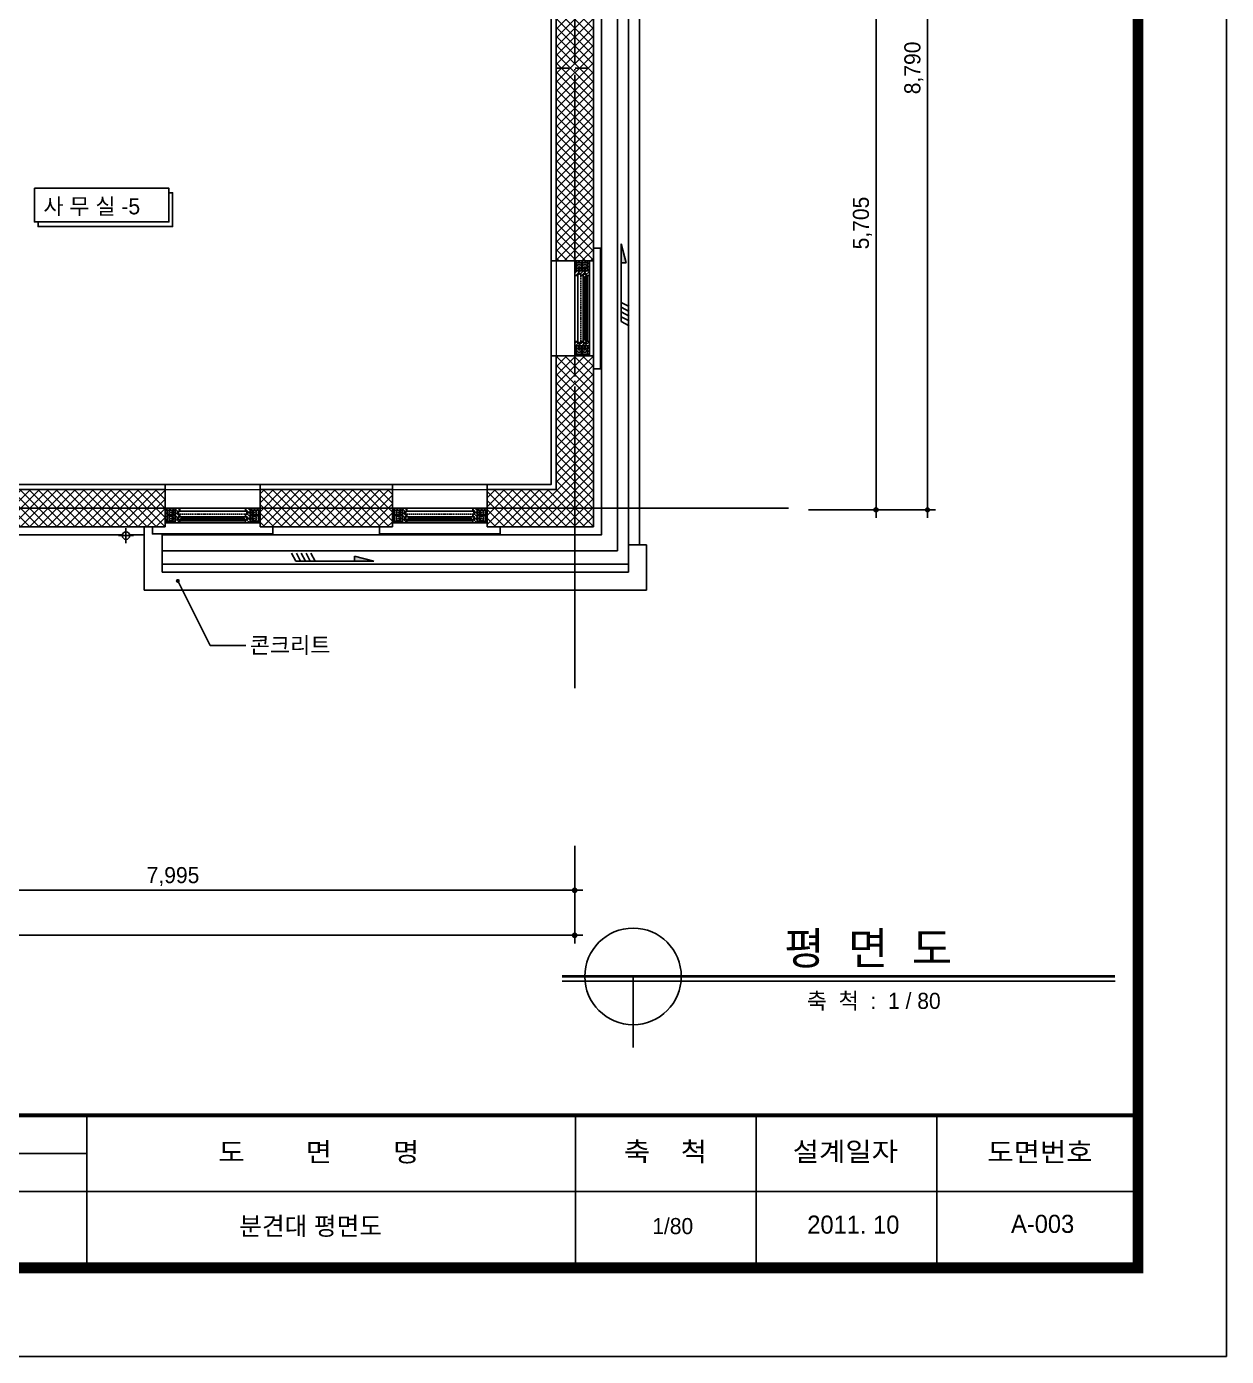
# Model space of a CAD drawing. Extents: x 25324 to 58964, y -129942 to -106182.
# Drawn here: x 47026 to 58964, y -129942 to -116716 of the extents above; entities that cross this region are included whole.
import ezdxf
from ezdxf.enums import TextEntityAlignment as Align

# ---------------------------------------------------------------- set-up
doc = ezdxf.new("R2010")
doc.units = 0
doc.header["$LTSCALE"] = 50
doc.header["$MEASUREMENT"] = 0
doc.header["$PDMODE"] = 35
doc.header["$PDSIZE"] = -10
doc.linetypes.add('CEN', pattern=[62, 60, -1, 0, -1])
doc.linetypes.add('HIDDEN', pattern=[0.375, 0.25, -0.125])
doc.layers.get('0').update_dxf_attribs({"linetype": 'CONTINUOUS'})
doc.layers.get('DEFPOINTS').update_dxf_attribs({"linetype": 'CONTINUOUS'})
for name, color, linetype in [('4', 4, 'CONTINUOUS'), ('9', 9, 'CONTINUOUS'), ('CEN', 1, 'CEN'), ('COR', 4, 'CONTINUOUS'), ('DIM', 7, 'CONTINUOUS'), ('ele-3', 6, 'CONTINUOUS'), ('h', 5, 'CONTINUOUS'), ('ha', 30, 'CONTINUOUS'), ('HAT', 5, 'CONTINUOUS'), ('hid', 5, 'HIDDEN'), ('SYM', 7, 'CONTINUOUS'), ('TEX', 7, 'CONTINUOUS'), ('TEXT', 7, 'CONTINUOUS'), ('W-2', 2, 'CONTINUOUS'), ('WAL', 3, 'CONTINUOUS'), ('WID', 4, 'CONTINUOUS')]:
    doc.layers.add(name, color=color, linetype=linetype)
doc.layers.add('입면파란선', color=4, linetype='CONTINUOUS', lineweight=20)
doc.styles.add('GHS', font='HYWULM_0.TTF')
doc.styles.add('HY울릉도M', font='HYWULM_0.TTF')
doc.styles.add('title', font='HYWULB_0.TTF', dxfattribs={"width": 0.6})
doc.styles.add('현창', font='HYWULM_0.TTF')
doc.dimstyles.new('STANDARD$0', dxfattribs={"dimscale": 30, "dimtxt": 3, "dimasz": 1, "dimexe": 2, "dimexo": 5, "dimgap": 0.9, "dimtad": 1, "dimtoh": 1, "dimdec": 4, "dimzin": 0, "dimdsep": 46, "dimlunit": 6, "dimtxsty": 'GHS', "dimblk1": 'DIMDOT', "dimblk2": 'DIMDOT', "dimsah": 1, "dimcen": 0.09, "dimadec": 0, "dimazin": 0, "dimtfac": 1, "dimtdec": 4, "dimtofl": 0, "dimtmove": 2, "dimatfit": 3, "dimldrblk": 'DIMDOT', "dimfxl": 1, "dimtolj": 1, "dimtzin": 0, "dimarcsym": 0})
pattern_1 = [(315, (-38705.362, -196243.892), (-15.715448, -15.715448), [])]
pattern_2 = [(315, (-38650.362, -196243.892), (-15.715448, -15.715448), [])]
pattern_3 = [(315, (-36445.362, -196243.892), (-15.715448, -15.715448), [])]
pattern_4 = [(315, (-36390.362, -196243.892), (-15.715448, -15.715448), [])]
pattern_5 = [(45, (127217.612, -207102.183), (15.715448, -15.715448), [])]
pattern_6 = [(45, (127217.612, -207047.183), (15.715448, -15.715448), [])]
pattern_7 = [(45, (31444.07, 956833.2), (-44.194174, 44.194174), []), (135, (31444.07, 956833.2), (-44.194174, -44.194174), [])]

# ---------------------------------------------------------------- blocks, each defined once
blk = doc.blocks.new('20')
at = {"layer": 'COR', "linetype": 'Continuous'}
for p, q in [((282175, -53606), (282175, -57398)), ((294331, -53606), (294331, -57398)), ((294331, -53606), (294331, -57398)), ((298824, -53606), (298824, -57398)), ((303324, -53606), (303324, -57398)), ((282175, -54554), (262847, -54554)), ((308324, -55502), (230424, -55502)), ((308324, -55502), (230424, -55502))]:
    blk.add_line(p, q, dxfattribs=at)
at = {"layer": 'COR', "linetype": 'Continuous', "const_width": 270}
blk.add_lwpolyline([(230424, -2398), (230424, -57398), (308324, -57398), (308324, -2398)], close=True, dxfattribs=at)
at = {"layer": 'COR', "linetype": 'Continuous', "const_width": 94.8}
blk.add_lwpolyline([(308324, -53606), (230424, -53606)], dxfattribs=at)
at = {"layer": 'HAT'}
for p in [(310524, -198), (226424, -59598)]:
    blk.add_line(p, (310524, -59598), dxfattribs=at)
at = {"layer": 'WAL', "linetype": 'Continuous', "style": 'HY울릉도M', "width": 1.1}
for s, height, p in [('도        면        명', 474.35, (285449, -54755)), ('축    척', 474.3, (295539, -54743)), ('설계일자', 474.3, (299737, -54743)), ('도면번호', 474.3, (304577, -54755))]:
    blk.add_text(s, height=height, dxfattribs=at).set_placement(p)
blk = doc.blocks.new('화살표')
at = {"layer": 'COR'}
blk.add_hatch(color=256, dxfattribs=at).paths.add_polyline_path([(8, 2), (246, 2), (246, 64)])
for p, q in [((8, 2), (246, 64)), ((8, 2), (977, 2)), ((246, 64), (246, 2)), ((737, 2), (789, 100)), ((797, 2), (849, 100)), ((857, 2), (909, 100)), ((917, 2), (969, 100)), ((977, 2), (1029, 100))]:
    blk.add_line(p, q, dxfattribs=at)
blk = doc.blocks.new('배수로화살표')
at = {"layer": 'DIM', "xscale": -1.600000000005821, "yscale": 1.600000000005821, "zscale": 1.6}
blk.add_blockref('화살표', (-6804, 3761), dxfattribs=at)
blk = doc.blocks.new('DIMDOT')
at = {"linetype": 'Continuous'}
blk.add_line((-2, 0), (2, 0), dxfattribs=at)
for radius in [0.5, 0.25]:
    blk.add_circle((0, 0), radius, dxfattribs=at)
blk = doc.blocks.new('*D19')
at = {"layer": 'DEFPOINTS', "color": 0}
for p in [(54607, -112732), (54607, -121522), (55990, -121522)]:
    blk.add_point(p, dxfattribs=at)
at = {"layer": 'SYM', "color": 211, "lineweight": -2}
for p, q in [((54807, -112732), (56070, -112732)), ((55990, -112772), (55990, -121482)), ((54807, -121522), (56070, -121522))]:
    blk.add_line(p, q, dxfattribs=at)
at = {"layer": 'SYM', "color": 211, "lineweight": -2, "xscale": 40, "yscale": 40, "zscale": 40}
for p, rotation in [((55990, -112732), 90), ((55990, -121522), 270)]:
    blk.add_blockref('DIMDOT', p, dxfattribs=dict(at, rotation=rotation))
at = {"layer": 'SYM', "color": 0, "insert": (55854, -117127), "char_height": 160, "attachment_point": 5, "rotation": 90, "style": '현창'}
blk.add_mtext('\\A1;8,790', dxfattribs=at)
blk = doc.blocks.new('*D21')
at = {"layer": 'DEFPOINTS', "color": 0}
for p in [(54607, -115817), (55478, -115817), (54607, -121522)]:
    blk.add_point(p, dxfattribs=at)
at = {"layer": 'SYM', "color": 211, "lineweight": -2}
for p, q in [((54807, -115817), (55558, -115817)), ((55478, -121482), (55478, -115857)), ((54807, -121522), (55558, -121522))]:
    blk.add_line(p, q, dxfattribs=at)
at = {"layer": 'SYM', "color": 211, "lineweight": -2, "xscale": 40, "yscale": 40, "zscale": 40}
for p, rotation in [((55478, -115817), 90), ((55478, -121522), 270)]:
    blk.add_blockref('DIMDOT', p, dxfattribs=dict(at, rotation=rotation))
at = {"layer": 'SYM', "color": 0, "insert": (55342, -118670), "char_height": 160, "attachment_point": 5, "rotation": 90, "style": '현창'}
blk.add_mtext('\\A1;5,705', dxfattribs=at)
blk = doc.blocks.new('*D23')
at = {"layer": 'DEFPOINTS', "color": 0}
for p in [(33260, -124663), (52480, -124663), (52480, -125754)]:
    blk.add_point(p, dxfattribs=at)
at = {"layer": 'SYM', "color": 211, "lineweight": -2}
for p, q in [((33260, -124863), (33260, -125834)), ((52480, -124863), (52480, -125834)), ((33300, -125754), (52440, -125754))]:
    blk.add_line(p, q, dxfattribs=at)
at = {"layer": 'SYM', "color": 211, "lineweight": -2, "xscale": 40, "yscale": 40, "zscale": 40, "rotation": 180}
blk.add_blockref('DIMDOT', (33260, -125754), dxfattribs=at)
at = {"layer": 'SYM', "color": 211, "lineweight": -2, "xscale": 40, "yscale": 40, "zscale": 40}
blk.add_blockref('DIMDOT', (52480, -125754), dxfattribs=at)
at = {"layer": 'SYM', "color": 0, "insert": (42870, -125618), "char_height": 160, "attachment_point": 5, "style": '현창'}
blk.add_mtext('\\A1;19,220', dxfattribs=at)
blk = doc.blocks.new('*D26')
at = {"layer": 'DEFPOINTS', "color": 0}
for p in [(44485, -124663), (52480, -124663), (52480, -125306)]:
    blk.add_point(p, dxfattribs=at)
at = {"layer": 'SYM', "color": 211, "lineweight": -2}
for p, q in [((44485, -124863), (44485, -125386)), ((52480, -124863), (52480, -125386)), ((44525, -125306), (52440, -125306))]:
    blk.add_line(p, q, dxfattribs=at)
at = {"layer": 'SYM', "color": 211, "lineweight": -2, "xscale": 40, "yscale": 40, "zscale": 40, "rotation": 180}
blk.add_blockref('DIMDOT', (44485, -125306), dxfattribs=at)
at = {"layer": 'SYM', "color": 211, "lineweight": -2, "xscale": 40, "yscale": 40, "zscale": 40}
blk.add_blockref('DIMDOT', (52480, -125306), dxfattribs=at)
at = {"layer": 'SYM', "color": 0, "insert": (48483, -125170), "char_height": 160, "attachment_point": 5, "style": '현창'}
blk.add_mtext('\\A1;7,995', dxfattribs=at)

msp = doc.modelspace()

# ---------------------------------------------------------------- hatches: boundary and pattern name
at = {"layer": '9'}
h = msp.add_hatch(dxfattribs=at)
h.set_pattern_fill('ANSI31', color=256, scale=7, angle=450, style=0)
h.set_pattern_definition([(45, (127074.305, -207047.183), (15.715448, -15.715448), [])])
h.paths.add_polyline_path([(52498.27082, -119146.55083), (52480.27082, -119146.55083), (52480.27082, -119046.55083), (52498.27082, -119046.55083)])
h = msp.add_hatch(dxfattribs=at)
h.set_pattern_fill('ANSI31', color=256, scale=7, angle=450, style=0)
h.set_pattern_definition([(45, (-13086.802, 13560.744), (15.7154482, -15.7154482), [])])
h.paths.add_polyline_path([(52594.27082, -119176.55083), (52594.27082, -119191.55083), (52625.27082, -119191.55083), (52625.27082, -119176.55083), (52625.27082, -119146.55083), (52480.27082, -119146.55083), (52480.27082, -119191.55083), (52510.27082, -119191.55083), (52510.27082, -119176.55083), (52540.27082, -119176.55083), (52540.27082, -119191.55083), (52564.27082, -119191.55083), (52564.27082, -119176.55083)])
h = msp.add_hatch(dxfattribs=at)
h.set_pattern_fill('ANSI31', color=256, scale=7, angle=450, style=0)
h.set_pattern_definition(pattern_6)
h.paths.add_polyline_path([(52607.27082, -119064.55083), (52607.27082, -119046.55083), (52498.27082, -119046.55083), (52498.27082, -119064.55083)])
h = msp.add_hatch(dxfattribs=at)
h.set_pattern_fill('ANSI31', color=256, scale=7, angle=450, style=0)
h.set_pattern_definition(pattern_6)
h.paths.add_polyline_path([(52557.27082, -119074.55083), (52547.27082, -119074.55083), (52547.27082, -119136.55083), (52557.27082, -119136.55083)])
h = msp.add_hatch(dxfattribs=at)
h.set_pattern_fill('ANSI31', color=256, scale=7, angle=450, style=0)
h.set_pattern_definition([(45, (127201.305, -207047.183), (15.715448, -15.715448), [])])
h.paths.add_polyline_path([(52625.27082, -119146.55083), (52607.27082, -119146.55083), (52607.27082, -119046.55083), (52625.27082, -119046.55083)])
h = msp.add_hatch(dxfattribs=at)
h.set_pattern_fill('ANSI31', color=256, scale=7, angle=360, style=0)
h.set_pattern_definition([(225, (141610.855, -192607.8), (15.715448, -15.715448), [])])
h.paths.add_polyline_path([(52579.27082, -119212.55083), (52579.27082, -119221.55083), (52564.27082, -119221.55083), (52564.27082, -119176.55083), (52594.27082, -119176.55083), (52594.27082, -119212.55083), (52587.27082, -119212.55083), (52584.27082, -119212.55083)])
h = msp.add_hatch(dxfattribs=at)
h.set_pattern_fill('ANSI31', color=256, scale=7, angle=450, style=0)
h.set_pattern_definition([(225, (-12011.212, -149846.57), (-15.715448, 15.715448), [])])
h.paths.add_polyline_path([(52589.27082, -119528.05083), (52589.27082, -119510.05083), (52586.77082, -119504.05083), (52584.27082, -119504.05083), (52584.27082, -119511.05083), (52579.27082, -119511.05083), (52579.27082, -119504.05083), (52569.27082, -119504.05083), (52569.27082, -119534.05083), (52579.27082, -119534.05083), (52579.27082, -119527.05083), (52584.27082, -119527.05083), (52584.27082, -119534.05083), (52586.77082, -119534.05083)])
h = msp.add_hatch(dxfattribs=at)
h.set_pattern_fill('ANSI31', color=256, scale=7, angle=360, style=0)
h.set_pattern_definition([(135, (141610.855, -46430.302), (15.715448, 15.715448), [])])
h.paths.add_polyline_path([(52579.27082, -119825.55083), (52579.27082, -119816.55083), (52564.27082, -119816.55083), (52564.27082, -119861.55083), (52594.27082, -119861.55083), (52594.27082, -119825.55083), (52587.27082, -119825.55083), (52584.27082, -119825.55083)])
h = msp.add_hatch(dxfattribs=at)
h.set_pattern_fill('ANSI31', color=256, scale=7, angle=450, style=0)
h.set_pattern_definition([(45, (-13086.802, 13775.744), (15.7154482, -15.7154482), [])])
h.paths.add_polyline_path([(52594.27082, -119861.55083), (52594.27082, -119846.55083), (52625.27082, -119846.55083), (52625.27082, -119861.55083), (52625.27082, -119891.55083), (52480.27082, -119891.55083), (52480.27082, -119846.55083), (52510.27082, -119846.55083), (52510.27082, -119861.55083), (52540.27082, -119861.55083), (52540.27082, -119846.55083), (52564.27082, -119846.55083), (52564.27082, -119861.55083)])
h = msp.add_hatch(dxfattribs=at)
h.set_pattern_fill('ANSI31', color=256, scale=7, angle=450, style=0)
h.set_pattern_definition([(45, (127074.305, -207102.183), (15.715448, -15.715448), [])])
h.paths.add_polyline_path([(52498.27082, -119891.55083), (52480.27082, -119891.55083), (52480.27082, -119991.55083), (52498.27082, -119991.55083)])
h = msp.add_hatch(dxfattribs=at)
h.set_pattern_fill('ANSI31', color=256, scale=7, angle=450, style=0)
h.set_pattern_definition(pattern_5)
h.paths.add_polyline_path([(52557.27082, -119963.55083), (52547.27082, -119963.55083), (52547.27082, -119901.55083), (52557.27082, -119901.55083)])
h = msp.add_hatch(dxfattribs=at)
h.set_pattern_fill('ANSI31', color=256, scale=7, angle=450, style=0)
h.set_pattern_definition([(45, (127201.305, -207102.183), (15.715448, -15.715448), [])])
h.paths.add_polyline_path([(52625.27082, -119891.55083), (52607.27082, -119891.55083), (52607.27082, -119991.55083), (52625.27082, -119991.55083)])
h = msp.add_hatch(dxfattribs=at)
h.set_pattern_fill('ANSI31', color=256, scale=7, angle=450, style=0)
h.set_pattern_definition(pattern_5)
h.paths.add_polyline_path([(52607.27082, -119973.55083), (52607.27082, -119991.55083), (52498.27082, -119991.55083), (52498.27082, -119973.55083)])
h = msp.add_hatch(dxfattribs=at)
h.set_pattern_fill('ANSI31', color=256, scale=7, angle=360, style=0)
h.set_pattern_definition([(315, (-38705.362, -196100.585), (-15.715448, -15.715448), [])])
h.paths.add_polyline_path([(48505.27082, -121524.55083), (48505.27082, -121506.55083), (48405.27082, -121506.55083), (48405.27082, -121524.55083)])
h = msp.add_hatch(dxfattribs=at)
h.set_pattern_fill('ANSI31', color=256, scale=7, angle=360, style=0)
h.set_pattern_definition(pattern_1)
h.paths.add_polyline_path([(48423.27082, -121633.55083), (48405.27082, -121633.55083), (48405.27082, -121524.55083), (48423.27082, -121524.55083)])
h = msp.add_hatch(dxfattribs=at)
h.set_pattern_fill('ANSI31', color=256, scale=7, angle=360, style=0)
h.set_pattern_definition([(315, (182172.565, -55939.478), (-15.7154482, -15.7154482), [])])
h.paths.add_polyline_path([(48535.27082, -121620.55083), (48550.27082, -121620.55083), (48550.27082, -121651.55083), (48535.27082, -121651.55083), (48505.27082, -121651.55083), (48505.27082, -121506.55083), (48550.27082, -121506.55083), (48550.27082, -121536.55083), (48535.27082, -121536.55083), (48535.27082, -121566.55083), (48550.27082, -121566.55083), (48550.27082, -121590.55083), (48535.27082, -121590.55083)])
h = msp.add_hatch(dxfattribs=at)
h.set_pattern_fill('ANSI31', color=256, scale=7, angle=360, style=0)
h.set_pattern_definition([(315, (181957.565, -55939.478), (-15.7154482, -15.7154482), [])])
h.paths.add_polyline_path([(49220.27082, -121620.55083), (49205.27082, -121620.55083), (49205.27082, -121651.55083), (49220.27082, -121651.55083), (49250.27082, -121651.55083), (49250.27082, -121506.55083), (49205.27082, -121506.55083), (49205.27082, -121536.55083), (49220.27082, -121536.55083), (49220.27082, -121566.55083), (49205.27082, -121566.55083), (49205.27082, -121590.55083), (49220.27082, -121590.55083)])
h = msp.add_hatch(dxfattribs=at)
h.set_pattern_fill('ANSI31', color=256, scale=7, angle=360, style=0)
h.set_pattern_definition([(315, (-38650.362, -196100.585), (-15.715448, -15.715448), [])])
h.paths.add_polyline_path([(49250.27082, -121524.55083), (49250.27082, -121506.55083), (49350.27082, -121506.55083), (49350.27082, -121524.55083)])
h = msp.add_hatch(dxfattribs=at)
h.set_pattern_fill('ANSI31', color=256, scale=7, angle=360, style=0)
h.set_pattern_definition(pattern_2)
h.paths.add_polyline_path([(49332.27082, -121633.55083), (49350.27082, -121633.55083), (49350.27082, -121524.55083), (49332.27082, -121524.55083)])
h = msp.add_hatch(dxfattribs=at)
h.set_pattern_fill('ANSI31', color=256, scale=7, angle=360, style=0)
h.set_pattern_definition([(315, (-36445.362, -196100.585), (-15.715448, -15.715448), [])])
h.paths.add_polyline_path([(50765.27082, -121524.55083), (50765.27082, -121506.55083), (50665.27082, -121506.55083), (50665.27082, -121524.55083)])
h = msp.add_hatch(dxfattribs=at)
h.set_pattern_fill('ANSI31', color=256, scale=7, angle=360, style=0)
h.set_pattern_definition(pattern_3)
h.paths.add_polyline_path([(50683.27082, -121633.55083), (50665.27082, -121633.55083), (50665.27082, -121524.55083), (50683.27082, -121524.55083)])
h = msp.add_hatch(dxfattribs=at)
h.set_pattern_fill('ANSI31', color=256, scale=7, angle=360, style=0)
h.set_pattern_definition([(315, (184432.565, -55939.478), (-15.7154482, -15.7154482), [])])
h.paths.add_polyline_path([(50795.27082, -121620.55083), (50810.27082, -121620.55083), (50810.27082, -121651.55083), (50795.27082, -121651.55083), (50765.27082, -121651.55083), (50765.27082, -121506.55083), (50810.27082, -121506.55083), (50810.27082, -121536.55083), (50795.27082, -121536.55083), (50795.27082, -121566.55083), (50810.27082, -121566.55083), (50810.27082, -121590.55083), (50795.27082, -121590.55083)])
h = msp.add_hatch(dxfattribs=at)
h.set_pattern_fill('ANSI31', color=256, scale=7, angle=360, style=0)
h.set_pattern_definition([(315, (184217.565, -55939.478), (-15.7154482, -15.7154482), [])])
h.paths.add_polyline_path([(51480.27082, -121620.55083), (51465.27082, -121620.55083), (51465.27082, -121651.55083), (51480.27082, -121651.55083), (51510.27082, -121651.55083), (51510.27082, -121506.55083), (51465.27082, -121506.55083), (51465.27082, -121536.55083), (51480.27082, -121536.55083), (51480.27082, -121566.55083), (51465.27082, -121566.55083), (51465.27082, -121590.55083), (51480.27082, -121590.55083)])
h = msp.add_hatch(dxfattribs=at)
h.set_pattern_fill('ANSI31', color=256, scale=7, angle=360, style=0)
h.set_pattern_definition([(315, (-36390.362, -196100.585), (-15.715448, -15.715448), [])])
h.paths.add_polyline_path([(51510.27082, -121524.55083), (51510.27082, -121506.55083), (51610.27082, -121506.55083), (51610.27082, -121524.55083)])
h = msp.add_hatch(dxfattribs=at)
h.set_pattern_fill('ANSI31', color=256, scale=7, angle=360, style=0)
h.set_pattern_definition(pattern_4)
h.paths.add_polyline_path([(51592.27082, -121633.55083), (51610.27082, -121633.55083), (51610.27082, -121524.55083), (51592.27082, -121524.55083)])
h = msp.add_hatch(dxfattribs=at)
h.set_pattern_fill('ANSI31', color=256, scale=7, angle=360, style=0)
h.set_pattern_definition([(315, (-38705.362, -196227.585), (-15.715448, -15.715448), [])])
h.paths.add_polyline_path([(48505.27082, -121651.55083), (48505.27082, -121633.55083), (48405.27082, -121633.55083), (48405.27082, -121651.55083)])
h = msp.add_hatch(dxfattribs=at)
h.set_pattern_fill('ANSI31', color=256, scale=7, angle=360, style=0)
h.set_pattern_definition(pattern_1)
h.paths.add_polyline_path([(48433.27082, -121583.55083), (48433.27082, -121573.55083), (48495.27082, -121573.55083), (48495.27082, -121583.55083)])
h = msp.add_hatch(dxfattribs=at)
h.set_pattern_fill('ANSI31', color=256, scale=7, angle=270, style=0)
h.set_pattern_definition([(45, (121966.52, -210637.135), (15.715448, -15.715448), [])])
h.paths.add_polyline_path([(48571.27082, -121605.55083), (48580.27082, -121605.55083), (48580.27082, -121590.55083), (48535.27082, -121590.55083), (48535.27082, -121620.55083), (48571.27082, -121620.55083), (48571.27082, -121613.55083), (48571.27082, -121610.55083)])
h = msp.add_hatch(dxfattribs=at)
h.set_pattern_fill('ANSI31', color=256, scale=7, angle=360, style=0)
h.set_pattern_definition([(135, (18550.252, -57015.068), (15.715448, 15.715448), [])])
h.paths.add_polyline_path([(48868.77082, -121615.55083), (48886.77082, -121615.55083), (48892.77082, -121613.05083), (48892.77082, -121610.55083), (48885.77082, -121610.55083), (48885.77082, -121605.55083), (48892.77082, -121605.55083), (48892.77082, -121595.55083), (48862.77082, -121595.55083), (48862.77082, -121605.55083), (48869.77082, -121605.55083), (48869.77082, -121610.55083), (48862.77082, -121610.55083), (48862.77082, -121613.05083)])
h = msp.add_hatch(dxfattribs=at)
h.set_pattern_fill('ANSI31', color=256, scale=7, angle=270, style=0)
h.set_pattern_definition([(135, (-24210.978, -210637.135), (-15.715448, -15.715448), [])])
h.paths.add_polyline_path([(49184.27082, -121605.55083), (49175.27082, -121605.55083), (49175.27082, -121590.55083), (49220.27082, -121590.55083), (49220.27082, -121620.55083), (49184.27082, -121620.55083), (49184.27082, -121613.55083), (49184.27082, -121610.55083)])
h = msp.add_hatch(dxfattribs=at)
h.set_pattern_fill('ANSI31', color=256, scale=7, angle=360, style=0)
h.set_pattern_definition([(315, (-38650.362, -196227.585), (-15.715448, -15.715448), [])])
h.paths.add_polyline_path([(49250.27082, -121651.55083), (49250.27082, -121633.55083), (49350.27082, -121633.55083), (49350.27082, -121651.55083)])
h = msp.add_hatch(dxfattribs=at)
h.set_pattern_fill('ANSI31', color=256, scale=7, angle=360, style=0)
h.set_pattern_definition(pattern_2)
h.paths.add_polyline_path([(49322.27082, -121583.55083), (49322.27082, -121573.55083), (49260.27082, -121573.55083), (49260.27082, -121583.55083)])
h = msp.add_hatch(dxfattribs=at)
h.set_pattern_fill('ANSI31', color=256, scale=7, angle=360, style=0)
h.set_pattern_definition([(315, (-36445.362, -196227.585), (-15.715448, -15.715448), [])])
h.paths.add_polyline_path([(50765.27082, -121651.55083), (50765.27082, -121633.55083), (50665.27082, -121633.55083), (50665.27082, -121651.55083)])
h = msp.add_hatch(dxfattribs=at)
h.set_pattern_fill('ANSI31', color=256, scale=7, angle=360, style=0)
h.set_pattern_definition(pattern_3)
h.paths.add_polyline_path([(50693.27082, -121583.55083), (50693.27082, -121573.55083), (50755.27082, -121573.55083), (50755.27082, -121583.55083)])
h = msp.add_hatch(dxfattribs=at)
h.set_pattern_fill('ANSI31', color=256, scale=7, angle=270, style=0)
h.set_pattern_definition([(45, (124226.52, -210637.135), (15.715448, -15.715448), [])])
h.paths.add_polyline_path([(50831.27082, -121605.55083), (50840.27082, -121605.55083), (50840.27082, -121590.55083), (50795.27082, -121590.55083), (50795.27082, -121620.55083), (50831.27082, -121620.55083), (50831.27082, -121613.55083), (50831.27082, -121610.55083)])
h = msp.add_hatch(dxfattribs=at)
h.set_pattern_fill('ANSI31', color=256, scale=7, angle=360, style=0)
h.set_pattern_definition([(135, (20810.252, -57015.068), (15.715448, 15.715448), [])])
h.paths.add_polyline_path([(51128.77082, -121615.55083), (51146.77082, -121615.55083), (51152.77082, -121613.05083), (51152.77082, -121610.55083), (51145.77082, -121610.55083), (51145.77082, -121605.55083), (51152.77082, -121605.55083), (51152.77082, -121595.55083), (51122.77082, -121595.55083), (51122.77082, -121605.55083), (51129.77082, -121605.55083), (51129.77082, -121610.55083), (51122.77082, -121610.55083), (51122.77082, -121613.05083)])
h = msp.add_hatch(dxfattribs=at)
h.set_pattern_fill('ANSI31', color=256, scale=7, angle=270, style=0)
h.set_pattern_definition([(135, (-21950.978, -210637.135), (-15.715448, -15.715448), [])])
h.paths.add_polyline_path([(51444.27082, -121605.55083), (51435.27082, -121605.55083), (51435.27082, -121590.55083), (51480.27082, -121590.55083), (51480.27082, -121620.55083), (51444.27082, -121620.55083), (51444.27082, -121613.55083), (51444.27082, -121610.55083)])
h = msp.add_hatch(dxfattribs=at)
h.set_pattern_fill('ANSI31', color=256, scale=7, angle=360, style=0)
h.set_pattern_definition([(315, (-36390.362, -196227.585), (-15.715448, -15.715448), [])])
h.paths.add_polyline_path([(51510.27082, -121651.55083), (51510.27082, -121633.55083), (51610.27082, -121633.55083), (51610.27082, -121651.55083)])
h = msp.add_hatch(dxfattribs=at)
h.set_pattern_fill('ANSI31', color=256, scale=7, angle=360, style=0)
h.set_pattern_definition(pattern_4)
h.paths.add_polyline_path([(51582.27082, -121583.55083), (51582.27082, -121573.55083), (51520.27082, -121573.55083), (51520.27082, -121583.55083)])
at = {"layer": 'h'}
h = msp.add_hatch(dxfattribs=at)
h.set_pattern_fill('ANSI37', color=256, scale=500, style=0)
h.set_pattern_definition(pattern_7)
h.paths.add_polyline_path([(51370.27082, -112716.55083), (51370.27082, -112901.55083), (52295.27082, -112901.55083), (52295.27082, -115801.55083), (52480.27082, -115801.55083), (52480.27082, -112716.55083)])
h.paths.add_polyline_path([(51370.27082, -112531.55083), (51370.27082, -112716.55083), (52480.27082, -112716.55083), (52480.27082, -112531.55083)])
h.paths.add_polyline_path([(52665.27082, -112531.55083), (52480.27082, -112531.55083), (52480.27082, -112716.55083), (52665.27082, -112716.55083)])
h.paths.add_polyline_path([(52665.27082, -112716.55083), (52480.27082, -112716.55083), (52480.27082, -115801.55083), (52665.27082, -115801.55083)])
h.paths.add_polyline_path([(52480.27082, -119046.55083), (52498.27082, -119046.55083), (52607.27082, -119046.55083), (52625.27082, -119046.55083), (52665.27082, -119046.55083), (52665.27082, -118041.55083), (52665.27082, -115801.55083), (52480.27082, -115801.55083)])
h.paths.add_polyline_path([(52480.27082, -115801.55083), (52295.27082, -115801.55083), (52295.27082, -118041.55083), (52295.27082, -119046.55083), (52480.27082, -119046.55083)])
h = msp.add_hatch(dxfattribs=at)
h.set_pattern_fill('ANSI37', color=256, scale=500, style=0)
h.set_pattern_definition(pattern_7)
h.paths.add_polyline_path([(50665.27082, -121321.55083), (49350.27082, -121321.55083), (49350.27082, -121506.55083), (50665.27082, -121506.55083)])
h.paths.add_polyline_path([(50665.27082, -121506.55083), (49350.27082, -121506.55083), (49350.27082, -121524.55083), (49350.27082, -121633.55083), (49350.27082, -121651.55083), (49350.27082, -121691.55083), (50665.27082, -121691.55083)])
h.paths.add_polyline_path([(52480.27082, -121506.55083), (51610.27082, -121506.55083), (51610.27082, -121524.55083), (51610.27082, -121633.55083), (51610.27082, -121651.55083), (51610.27082, -121691.55083), (52480.27082, -121691.55083)])
h.paths.add_polyline_path([(52480.27082, -119991.55083), (52295.27082, -119991.55083), (52295.27082, -121321.55083), (51610.27082, -121321.55083), (51610.27082, -121506.55083), (52480.27082, -121506.55083)])
h.paths.add_polyline_path([(52665.27082, -119991.55083), (52480.27082, -119991.55083), (52480.27082, -121506.55083), (52665.27082, -121506.55083)])
h.paths.add_polyline_path([(52665.27082, -121506.55083), (52480.27082, -121506.55083), (52480.27082, -121691.55083), (52665.27082, -121691.55083)])
h = msp.add_hatch(dxfattribs=at)
h.set_pattern_fill('ANSI37', color=256, scale=20, style=0)
h.set_pattern_definition([(45, (140451.55, -233851.844), (-44.90128, 44.90128), []), (135, (140451.55, -233851.844), (-44.90128, -44.90128), [])])
h.paths.add_polyline_path([(48405.27082, -121321.55083), (46690.27082, -121321.55083), (46690.27082, -121691.55083), (48405.27082, -121691.55083), (48405.27082, -121682.47128)])
h.paths.add_polyline_path([(45745.27082, -121321.55083), (44235.27082, -121321.55083), (44105.27082, -121481.55083), (44105.27082, -121811.55083), (44705.27082, -121811.55083), (44705.27082, -121931.55083), (45285.27082, -121931.55083), (45285.27082, -121691.55083), (45745.27082, -121691.55083), (45745.27082, -121682.47128)])

# ---------------------------------------------------------------- linework, layer by layer
for p, q in [((52504.96352, -119046.55083), (52498.27082, -119046.55083)), ((49350.27082, -121531.24354), (49350.27082, -121524.55083)), ((51610.27082, -121531.24354), (51610.27082, -121524.55083))]:
    msp.add_line(p, q)
for points in [[(52584.27082, -119221.55083), (52584.27082, -119212.55083), (52594.27082, -119212.55083)], [(52584.27082, -119816.55083), (52584.27082, -119825.55083), (52594.27082, -119825.55083)], [(48580.27082, -121610.55083), (48571.27082, -121610.55083), (48571.27082, -121620.55083)], [(49175.27082, -121610.55083), (49184.27082, -121610.55083), (49184.27082, -121620.55083)], [(50840.27082, -121610.55083), (50831.27082, -121610.55083), (50831.27082, -121620.55083)], [(51435.27082, -121610.55083), (51444.27082, -121610.55083), (51444.27082, -121620.55083)]]:
    msp.add_lwpolyline(points, close=True)
for centre in [(52523.2605, -119105.55083), (52581.28113, -119105.55083), (52523.2605, -119932.55083), (52581.28113, -119932.55083), (48464.27082, -121549.54051), (49291.27082, -121549.54051), (50724.27082, -121549.54051), (51551.27082, -121549.54051), (48464.27082, -121607.56114), (49291.27082, -121607.56114), (50724.27082, -121607.56114), (51551.27082, -121607.56114)]:
    msp.add_circle(centre, 22.5)
for centre, start, end in [((52523.2605, -119176.55083), 180, 0), ((52581.28113, -119176.55083), 180, 0), ((52523.2605, -119861.55083), 0, 180), ((52581.28113, -119861.55083), 0, 180), ((48535.27082, -121549.54051), 270, 90), ((49220.27082, -121549.54051), 90, 270), ((50795.27082, -121549.54051), 270, 90), ((51480.27082, -121549.54051), 90, 270), ((48535.27082, -121607.56114), 270, 90), ((49220.27082, -121607.56114), 90, 270), ((50795.27082, -121607.56114), 270, 90), ((51480.27082, -121607.56114), 90, 270)]:
    msp.add_arc(centre, 5, start, end)
at = {"layer": '4'}
for p, q in [((52480.27082, -119191.55083), (52480.27082, -119846.55083)), ((52625.27082, -119191.55083), (52625.27082, -119846.55083)), ((49205.27082, -121506.55083), (48550.27082, -121506.55083)), ((51465.27082, -121506.55083), (50810.27082, -121506.55083)), ((49205.27082, -121651.55083), (48550.27082, -121651.55083)), ((51465.27082, -121651.55083), (50810.27082, -121651.55083))]:
    msp.add_line(p, q, dxfattribs=at)
at = {"layer": '9'}
for p, q in [((52510.27082, -119846.55083), (52510.27082, -119183.55083)), ((52564.27082, -119861.55083), (52564.27082, -119176.55083)), ((52594.27082, -119825.55083), (52594.27082, -119191.55083)), ((52606.27082, -119846.55083), (52606.27082, -119191.55083)), ((48550.27082, -121536.55083), (49213.27082, -121536.55083)), ((50810.27082, -121536.55083), (51473.27082, -121536.55083)), ((48535.27082, -121590.55083), (49220.27082, -121590.55083)), ((48550.27082, -121632.55083), (49205.27082, -121632.55083)), ((48571.27082, -121620.55083), (49205.27082, -121620.55083)), ((50795.27082, -121590.55083), (51480.27082, -121590.55083)), ((50810.27082, -121632.55083), (51465.27082, -121632.55083)), ((50831.27082, -121620.55083), (51465.27082, -121620.55083))]:
    msp.add_line(p, q, dxfattribs=at)
for points in [[(52579.27082, -119511.05083), (52584.27082, -119511.05083), (52584.27082, -119212.55083), (52579.27082, -119212.55083)], [(52579.27082, -119527.05083), (52584.27082, -119527.05083), (52584.27082, -119825.55083), (52579.27082, -119825.55083)], [(48869.77082, -121605.55083), (48869.77082, -121610.55083), (48571.27082, -121610.55083), (48571.27082, -121605.55083)], [(48885.77082, -121605.55083), (48885.77082, -121610.55083), (49184.27082, -121610.55083), (49184.27082, -121605.55083)], [(51129.77082, -121605.55083), (51129.77082, -121610.55083), (50831.27082, -121610.55083), (50831.27082, -121605.55083)], [(51145.77082, -121605.55083), (51145.77082, -121610.55083), (51444.27082, -121610.55083), (51444.27082, -121605.55083)]]:
    msp.add_lwpolyline(points, close=True, dxfattribs=at)
at = {"layer": 'CEN'}
for p, q in [((52480.27082, -123294.75824), (52480.27082, -109115.62715)), ((54606.54594, -121506.55083), (31130.66025, -121506.55083)), ((47940.27082, -121779.05083), (48090.27082, -121779.05083)), ((48015.27082, -121704.05083), (48015.27082, -121854.05083))]:
    msp.add_line(p, q, dxfattribs=at)
at = {"layer": 'DIM'}
for p, q in [((48530.89472, -122229.30831), (48853.3811, -122872.0962)), ((48853.3811, -122872.0962), (49209.08077, -122872.0962)), ((53060.39794, -126162.71069), (53060.39794, -126871.28212)), ((52355.21146, -126208.42497), (57856.84047, -126208.42497))]:
    msp.add_line(p, q, dxfattribs=at)
at = {"layer": 'DIM', "const_width": 19.75}
msp.add_lwpolyline([(48520.76972, -122229.30831, -1), (48541.01972, -122229.30831, -1)], format="xyb", close=True, dxfattribs=at)
at = {"layer": 'DIM'}
msp.add_circle((53060.39794, -126162.71069), 480, dxfattribs=at)
at = {"layer": 'ele-3'}
for p, q in [((48195.27082, -121691.55083), (48195.27082, -122321.55083)), ((48375.27082, -121761.55083), (48375.27082, -122141.55083)), ((53015.27082, -122141.55083), (53015.27082, -121871.55083)), ((53015.27082, -121871.55083), (53195.27082, -121871.55083)), ((53195.27082, -122321.55083), (53195.27082, -121871.55083)), ((53015.27082, -122141.55083), (48375.27082, -122141.55083)), ((53195.27082, -122321.55083), (48195.27082, -122321.55083))]:
    msp.add_line(p, q, dxfattribs=at)
for points in [[(52665.27082, -118919.05083), (52735.27082, -118919.05083), (52735.27082, -120119.05083), (52665.27082, -120119.05083)], [(49477.77082, -121691.55083), (49477.77082, -121761.55083), (48277.77082, -121761.55083), (48277.77082, -121691.55083)], [(51737.77082, -121691.55083), (51737.77082, -121761.55083), (50537.77082, -121761.55083), (50537.77082, -121691.55083)]]:
    msp.add_lwpolyline(points, dxfattribs=at)
at = {"layer": 'h', "linetype": 'HIDDEN', "ltscale": 10}
msp.add_line((52295.27082, -117129.66871), (52665.27082, -117129.66871), dxfattribs=at)
at = {"layer": 'h'}
for p, q in [((52245.27082, -119046.55083), (52245.27082, -119991.55083)), ((49350.27082, -121271.55083), (48405.27082, -121271.55083)), ((51610.27082, -121271.55083), (50665.27082, -121271.55083))]:
    msp.add_line(p, q, dxfattribs=at)
for points in [[(52665.27082, -113896.55083), (52665.27082, -119991.55083)], [(48442.36273, -118369.47162), (48478.90625, -118369.47162), (48478.90625, -118704.39124), (47140.28589, -118704.39124), (47140.28589, -118658.12343)]]:
    msp.add_lwpolyline(points, dxfattribs=at)
at = {"layer": 'ha'}
for p, q in [((52905.27082, -121931.55083), (52905.27082, -112261.55083)), ((53015.27082, -122061.55083), (53015.27082, -112261.55083)), ((53125.27082, -121871.55083), (53125.27082, -112261.55083)), ((52245.27082, -118041.55083), (52245.27082, -118041.55083)), ((52295.27082, -119046.55083), (52245.27082, -119046.55083)), ((52295.27082, -119991.55083), (52245.27082, -119991.55083)), ((49350.27082, -121321.55083), (49350.27082, -121271.55083)), ((50665.27082, -121321.55083), (50665.27082, -121271.55083)), ((51610.27082, -121321.55083), (51610.27082, -121271.55083)), ((52905.27082, -121931.55083), (48375.27082, -121931.55083)), ((53015.27082, -122061.55083), (48375.27082, -122061.55083))]:
    msp.add_line(p, q, dxfattribs=at)
for points in [[(52745.27082, -115428.29317), (52745.27082, -121771.55083), (48375.27082, -121771.55083)], [(50650.27082, -115951.55083), (50650.27082, -116001.55083), (52245.27082, -116001.55083), (52245.27082, -118041.55083)], [(52245.27082, -118041.55083), (52245.27082, -119046.55083)], [(52245.27082, -119991.55083), (52245.27082, -121271.55083), (51610.27082, -121271.55083)], [(48405.27082, -121321.55083), (48405.27082, -121271.55083), (46690.27082, -121271.55083)], [(50665.27082, -121271.55083), (49350.27082, -121271.55083)], [(47978.52847, -121771.55083), (45365.27082, -121771.55083), (45365.27082, -122011.55083)], [(48195.27082, -121771.55083), (48052.01316, -121771.55083)]]:
    msp.add_lwpolyline(points, dxfattribs=at)
at = {"layer": 'hid'}
for p, q in [((52520.2605, -119176.55083), (52520.2605, -119105.55083)), ((52526.2605, -119176.55083), (52526.2605, -119105.55083)), ((52578.28113, -119176.55083), (52578.28113, -119105.55083)), ((52584.28113, -119176.55083), (52584.28113, -119105.55083)), ((52540.27082, -119861.55083), (52540.27082, -119176.55083)), ((52520.2605, -119861.55083), (52520.2605, -119932.55083)), ((52526.2605, -119861.55083), (52526.2605, -119932.55083)), ((52578.28113, -119861.55083), (52578.28113, -119932.55083)), ((52584.28113, -119861.55083), (52584.28113, -119932.55083)), ((48535.27082, -121546.54051), (48464.27082, -121546.54051)), ((48535.27082, -121552.54051), (48464.27082, -121552.54051)), ((48535.27082, -121604.56114), (48464.27082, -121604.56114)), ((48535.27082, -121610.56114), (48464.27082, -121610.56114)), ((48535.27082, -121566.55083), (49220.27082, -121566.55083)), ((49220.27082, -121546.54051), (49291.27082, -121546.54051)), ((49220.27082, -121552.54051), (49291.27082, -121552.54051)), ((49220.27082, -121604.56114), (49291.27082, -121604.56114)), ((49220.27082, -121610.56114), (49291.27082, -121610.56114)), ((50795.27082, -121546.54051), (50724.27082, -121546.54051)), ((50795.27082, -121552.54051), (50724.27082, -121552.54051)), ((50795.27082, -121604.56114), (50724.27082, -121604.56114)), ((50795.27082, -121610.56114), (50724.27082, -121610.56114)), ((50795.27082, -121566.55083), (51480.27082, -121566.55083)), ((51480.27082, -121546.54051), (51551.27082, -121546.54051)), ((51480.27082, -121552.54051), (51551.27082, -121552.54051)), ((51480.27082, -121604.56114), (51551.27082, -121604.56114)), ((51480.27082, -121610.56114), (51551.27082, -121610.56114))]:
    msp.add_line(p, q, dxfattribs=at)
for centre, start, end in [((52523.2605, -119105.55083), 0, 180), ((52581.28113, -119105.55083), 0, 180), ((52523.2605, -119932.55083), 180, 0), ((52581.28113, -119932.55083), 180, 0), ((48464.27082, -121549.54051), 90, 270), ((48464.27082, -121607.56114), 90, 270), ((49291.27082, -121549.54051), 270, 90), ((49291.27082, -121607.56114), 270, 90), ((50724.27082, -121549.54051), 90, 270), ((50724.27082, -121607.56114), 90, 270), ((51551.27082, -121549.54051), 270, 90), ((51551.27082, -121607.56114), 270, 90)]:
    msp.add_arc(centre, 3, start, end, dxfattribs=at)
at = {"layer": 'TEX', "const_width": 27.42857}
msp.add_lwpolyline([(52353.73128, -126162.71069), (57854.12798, -126162.71069)], dxfattribs=at)
at = {"layer": 'W-2'}
for p, q in [((52295.27082, -119046.55083), (52665.27082, -119046.55083)), ((52295.27082, -119991.55083), (52665.27082, -119991.55083)), ((52665.27082, -119991.55083), (52665.27082, -121691.55083)), ((48405.27082, -121691.55083), (48405.27082, -121321.55083)), ((49350.27082, -121691.55083), (49350.27082, -121321.55083)), ((50665.27082, -121691.55083), (50665.27082, -121321.55083)), ((51610.27082, -121691.55083), (51610.27082, -121321.55083)), ((52665.27082, -121691.55083), (51610.27082, -121691.55083))]:
    msp.add_line(p, q, dxfattribs=at)
for points in [[(51370.27082, -112531.55083), (52665.27082, -112531.55083), (52665.27082, -118041.55083)], [(51370.27082, -112901.55083), (52295.27082, -112901.55083), (52295.27082, -118041.55083)], [(52295.27082, -118041.55083), (52295.27082, -119046.55083)], [(52665.27082, -118041.55083), (52665.27082, -119046.55083)], [(52295.27082, -119991.55083), (52295.27082, -121321.55083), (51610.27082, -121321.55083)], [(48405.27082, -121321.55083), (46690.27082, -121321.55083)], [(50665.27082, -121321.55083), (49350.27082, -121321.55083)], [(48405.27082, -121691.55083), (46690.27082, -121691.55083)], [(50665.27082, -121691.55083), (49350.27082, -121691.55083)]]:
    msp.add_lwpolyline(points, dxfattribs=at)
msp.add_circle((48015.27082, -121779.05083), 37.5, dxfattribs=at)
at = {"layer": 'WAL'}
for points in [[(52498.27082, -119146.55083), (52480.27082, -119146.55083), (52480.27082, -119046.55083), (52498.27082, -119046.55083)], [(52607.27082, -119064.55083), (52607.27082, -119046.55083), (52498.27082, -119046.55083), (52498.27082, -119064.55083)], [(52557.27082, -119074.55083), (52547.27082, -119074.55083), (52547.27082, -119136.55083), (52557.27082, -119136.55083)], [(52625.27082, -119146.55083), (52607.27082, -119146.55083), (52607.27082, -119046.55083), (52625.27082, -119046.55083)], [(52579.27082, -119212.55083), (52579.27082, -119221.55083), (52564.27082, -119221.55083), (52564.27082, -119176.55083), (52594.27082, -119176.55083), (52594.27082, -119212.55083), (52587.27082, -119212.55083), (52584.27082, -119212.55083)], [(52579.27082, -119825.55083), (52579.27082, -119816.55083), (52564.27082, -119816.55083), (52564.27082, -119861.55083), (52594.27082, -119861.55083), (52594.27082, -119825.55083), (52587.27082, -119825.55083), (52584.27082, -119825.55083)], [(52498.27082, -119891.55083), (52480.27082, -119891.55083), (52480.27082, -119991.55083), (52498.27082, -119991.55083)], [(52557.27082, -119963.55083), (52547.27082, -119963.55083), (52547.27082, -119901.55083), (52557.27082, -119901.55083)], [(52625.27082, -119891.55083), (52607.27082, -119891.55083), (52607.27082, -119991.55083), (52625.27082, -119991.55083)], [(52607.27082, -119973.55083), (52607.27082, -119991.55083), (52498.27082, -119991.55083), (52498.27082, -119973.55083)], [(48505.27082, -121524.55083), (48505.27082, -121506.55083), (48405.27082, -121506.55083), (48405.27082, -121524.55083)], [(48423.27082, -121633.55083), (48405.27082, -121633.55083), (48405.27082, -121524.55083), (48423.27082, -121524.55083)], [(49250.27082, -121524.55083), (49250.27082, -121506.55083), (49350.27082, -121506.55083), (49350.27082, -121524.55083)], [(49332.27082, -121633.55083), (49350.27082, -121633.55083), (49350.27082, -121524.55083), (49332.27082, -121524.55083)], [(50765.27082, -121524.55083), (50765.27082, -121506.55083), (50665.27082, -121506.55083), (50665.27082, -121524.55083)], [(50683.27082, -121633.55083), (50665.27082, -121633.55083), (50665.27082, -121524.55083), (50683.27082, -121524.55083)], [(51510.27082, -121524.55083), (51510.27082, -121506.55083), (51610.27082, -121506.55083), (51610.27082, -121524.55083)], [(51592.27082, -121633.55083), (51610.27082, -121633.55083), (51610.27082, -121524.55083), (51592.27082, -121524.55083)], [(48505.27082, -121651.55083), (48505.27082, -121633.55083), (48405.27082, -121633.55083), (48405.27082, -121651.55083)], [(48433.27082, -121583.55083), (48433.27082, -121573.55083), (48495.27082, -121573.55083), (48495.27082, -121583.55083)], [(48571.27082, -121605.55083), (48580.27082, -121605.55083), (48580.27082, -121590.55083), (48535.27082, -121590.55083), (48535.27082, -121620.55083), (48571.27082, -121620.55083), (48571.27082, -121613.55083), (48571.27082, -121610.55083)], [(49184.27082, -121605.55083), (49175.27082, -121605.55083), (49175.27082, -121590.55083), (49220.27082, -121590.55083), (49220.27082, -121620.55083), (49184.27082, -121620.55083), (49184.27082, -121613.55083), (49184.27082, -121610.55083)], [(49250.27082, -121651.55083), (49250.27082, -121633.55083), (49350.27082, -121633.55083), (49350.27082, -121651.55083)], [(49322.27082, -121583.55083), (49322.27082, -121573.55083), (49260.27082, -121573.55083), (49260.27082, -121583.55083)], [(50765.27082, -121651.55083), (50765.27082, -121633.55083), (50665.27082, -121633.55083), (50665.27082, -121651.55083)], [(50693.27082, -121583.55083), (50693.27082, -121573.55083), (50755.27082, -121573.55083), (50755.27082, -121583.55083)], [(50831.27082, -121605.55083), (50840.27082, -121605.55083), (50840.27082, -121590.55083), (50795.27082, -121590.55083), (50795.27082, -121620.55083), (50831.27082, -121620.55083), (50831.27082, -121613.55083), (50831.27082, -121610.55083)], [(51444.27082, -121605.55083), (51435.27082, -121605.55083), (51435.27082, -121590.55083), (51480.27082, -121590.55083), (51480.27082, -121620.55083), (51444.27082, -121620.55083), (51444.27082, -121613.55083), (51444.27082, -121610.55083)], [(51510.27082, -121651.55083), (51510.27082, -121633.55083), (51610.27082, -121633.55083), (51610.27082, -121651.55083)], [(51582.27082, -121583.55083), (51582.27082, -121573.55083), (51520.27082, -121573.55083), (51520.27082, -121583.55083)]]:
    msp.add_lwpolyline(points, close=True, dxfattribs=at)
for points in [[(52594.27082, -119176.55083), (52594.27082, -119191.55083), (52625.27082, -119191.55083), (52625.27082, -119176.55083), (52625.27082, -119146.55083), (52480.27082, -119146.55083), (52480.27082, -119191.55083), (52510.27082, -119191.55083), (52510.27082, -119176.55083), (52540.27082, -119176.55083), (52540.27082, -119191.55083), (52564.27082, -119191.55083), (52564.27082, -119176.55083), (52594.27082, -119176.55083)], [(52575.27082, -119176.55083), (52564.27082, -119176.55083)], [(52589.27082, -119528.05083), (52589.27082, -119510.05083), (52586.77082, -119504.05083), (52584.27082, -119504.05083), (52584.27082, -119511.05083), (52579.27082, -119511.05083), (52579.27082, -119504.05083), (52569.27082, -119504.05083), (52569.27082, -119534.05083), (52579.27082, -119534.05083), (52579.27082, -119527.05083), (52584.27082, -119527.05083), (52584.27082, -119534.05083), (52586.77082, -119534.05083), (52589.27082, -119528.05083)], [(52594.27082, -119861.55083), (52594.27082, -119846.55083), (52625.27082, -119846.55083), (52625.27082, -119861.55083), (52625.27082, -119891.55083), (52480.27082, -119891.55083), (52480.27082, -119846.55083), (52510.27082, -119846.55083), (52510.27082, -119861.55083), (52540.27082, -119861.55083), (52540.27082, -119846.55083), (52564.27082, -119846.55083), (52564.27082, -119861.55083), (52594.27082, -119861.55083)], [(52575.27082, -119861.55083), (52564.27082, -119861.55083)], [(52575.27082, -119861.55083), (52564.27082, -119861.55083)], [(48535.27082, -121620.55083), (48550.27082, -121620.55083), (48550.27082, -121651.55083), (48535.27082, -121651.55083), (48505.27082, -121651.55083), (48505.27082, -121506.55083), (48550.27082, -121506.55083), (48550.27082, -121536.55083), (48535.27082, -121536.55083), (48535.27082, -121566.55083), (48550.27082, -121566.55083), (48550.27082, -121590.55083), (48535.27082, -121590.55083), (48535.27082, -121620.55083)], [(49220.27082, -121620.55083), (49205.27082, -121620.55083), (49205.27082, -121651.55083), (49220.27082, -121651.55083), (49250.27082, -121651.55083), (49250.27082, -121506.55083), (49205.27082, -121506.55083), (49205.27082, -121536.55083), (49220.27082, -121536.55083), (49220.27082, -121566.55083), (49205.27082, -121566.55083), (49205.27082, -121590.55083), (49220.27082, -121590.55083), (49220.27082, -121620.55083)], [(50795.27082, -121620.55083), (50810.27082, -121620.55083), (50810.27082, -121651.55083), (50795.27082, -121651.55083), (50765.27082, -121651.55083), (50765.27082, -121506.55083), (50810.27082, -121506.55083), (50810.27082, -121536.55083), (50795.27082, -121536.55083), (50795.27082, -121566.55083), (50810.27082, -121566.55083), (50810.27082, -121590.55083), (50795.27082, -121590.55083), (50795.27082, -121620.55083)], [(51480.27082, -121620.55083), (51465.27082, -121620.55083), (51465.27082, -121651.55083), (51480.27082, -121651.55083), (51510.27082, -121651.55083), (51510.27082, -121506.55083), (51465.27082, -121506.55083), (51465.27082, -121536.55083), (51480.27082, -121536.55083), (51480.27082, -121566.55083), (51465.27082, -121566.55083), (51465.27082, -121590.55083), (51480.27082, -121590.55083), (51480.27082, -121620.55083)], [(48535.27082, -121601.55083), (48535.27082, -121590.55083)], [(48535.27082, -121601.55083), (48535.27082, -121590.55083)], [(48868.77082, -121615.55083), (48886.77082, -121615.55083), (48892.77082, -121613.05083), (48892.77082, -121610.55083), (48885.77082, -121610.55083), (48885.77082, -121605.55083), (48892.77082, -121605.55083), (48892.77082, -121595.55083), (48862.77082, -121595.55083), (48862.77082, -121605.55083), (48869.77082, -121605.55083), (48869.77082, -121610.55083), (48862.77082, -121610.55083), (48862.77082, -121613.05083), (48868.77082, -121615.55083)], [(49220.27082, -121601.55083), (49220.27082, -121590.55083)], [(50795.27082, -121601.55083), (50795.27082, -121590.55083)], [(50795.27082, -121601.55083), (50795.27082, -121590.55083)], [(51128.77082, -121615.55083), (51146.77082, -121615.55083), (51152.77082, -121613.05083), (51152.77082, -121610.55083), (51145.77082, -121610.55083), (51145.77082, -121605.55083), (51152.77082, -121605.55083), (51152.77082, -121595.55083), (51122.77082, -121595.55083), (51122.77082, -121605.55083), (51129.77082, -121605.55083), (51129.77082, -121610.55083), (51122.77082, -121610.55083), (51122.77082, -121613.05083), (51128.77082, -121615.55083)], [(51480.27082, -121601.55083), (51480.27082, -121590.55083)]]:
    msp.add_lwpolyline(points, dxfattribs=at)
at = {"layer": 'WID'}
msp.add_lwpolyline([(47103.74236, -118323.2038), (48442.36273, -118323.2038), (48442.36273, -118658.12343), (47103.74236, -118658.12343)], close=True, dxfattribs=at)
at = {"layer": '입면파란선'}
for p, q in [((52295.27082, -119046.55083), (52295.27082, -119991.55083)), ((48405.27082, -121321.55083), (49350.27082, -121321.55083)), ((50665.27082, -121321.55083), (51610.27082, -121321.55083))]:
    msp.add_line(p, q, dxfattribs=at)

# ---------------------------------------------------------------- block references
at = {"layer": 'h', "xscale": -0.5, "yscale": 0.5, "zscale": 0.5, "rotation": 270}
msp.add_blockref('배수로화살표', (51059.6181, -115467.01079), dxfattribs=at)
at = {"layer": 'h', "xscale": 0.5, "yscale": 0.5, "zscale": 0.5}
msp.add_blockref('배수로화살표', (53888.01329, -123914.81796), dxfattribs=at)
at = {"layer": 'WAL', "xscale": 0.4000000000232831, "yscale": 0.4000000000232831, "zscale": 0.4000000000000001}
msp.add_blockref('20', (-65245.87007, -106102.54601), dxfattribs=at)

# ---------------------------------------------------------------- texts
at = {"layer": 'DIM', "style": '현창'}
for s, p in [('사 무 실 -5', (47192.99258, -118583.41415)), ('콘크리트', (49246.50275, -122948.38894))]:
    msp.add_text(s, height=160, dxfattribs=at).set_placement(p)
at = {"layer": 'TEX', "style": 'title'}
msp.add_text('  평  면  도', height=320, dxfattribs=at).set_placement((54331.9924, -126043.1917))
at = {"layer": 'TEXT', "style": '현창'}
msp.add_text('축  척  :  1 / 80', height=160, dxfattribs=at).set_placement((54788.60191, -126485.89057))
at = {"layer": 'WAL', "style": 'HY울릉도M'}
msp.add_text('분견대 평면도', height=180, dxfattribs=at).set_placement((49141.73196, -128735.46027))
at = {"layer": 'WAL', "linetype": 'Continuous', "style": 'HY울릉도M'}
msp.add_text('2011. 10', height=180, dxfattribs=at).set_placement((55252.04552, -128631.20554), align=Align.MIDDLE_CENTER)
at = {"layer": 'WAL', "style": 'HY울릉도M'}
for s, height, p in [('A-003', 180, (57135.40641, -128713.54503)), ('1/80', 160, (53455.00351, -128725.73951))]:
    msp.add_text(s, height=height, dxfattribs=at).set_placement(p, align=Align.CENTER)

# ---------------------------------------------------------------- dimensions: what is measured, and where the dimension line sits
at = {"layer": 'SYM'}
for base, p1, p2, picture, middle in [((55989.67481, -121522.03636), (54606.54594, -112732.03636), (54606.54594, -121522.03636), '*D19', (55854.12221, -117127.03636)), ((55477.55588, -115817.03636), (54606.54594, -121522.03636), (54606.54594, -115817.03636), '*D21', (55342.10981, -118669.53636))]:
    dim = msp.add_linear_dim(base=base, p1=p1, p2=p2, angle=90, dimstyle='STANDARD$0', override={"dimscale": 40, "dimtxt": 4, "dimgap": 1, "dimtoh": 0, "dimdle": 2, "dimclrd": 211, "dimclre": 211, "dimtix": 1, "dimtofl": 1}, dxfattribs=at)
    dim.commit()
    dim.dimension.update_dxf_attribs({"geometry": picture, "text_midpoint": middle})
for base, p1, picture, middle in [((52480.27082, -125753.90473), (33260.27082, -124662.84973), '*D23', (42870.27082, -125618.35213)), ((52480.27082, -125305.89408), (44485.27082, -124662.84973), '*D26', (48482.77082, -125170.34149))]:
    dim = msp.add_linear_dim(base=base, p1=p1, p2=(52480.27082, -124662.84973), dimstyle='STANDARD$0', override={"dimscale": 40, "dimtxt": 4, "dimgap": 1, "dimtoh": 0, "dimdle": 2, "dimclrd": 211, "dimclre": 211, "dimtix": 1, "dimtofl": 1}, dxfattribs=at)
    dim.commit()
    dim.dimension.update_dxf_attribs({"geometry": picture, "text_midpoint": middle})

doc.saveas('drawing.dxf')
